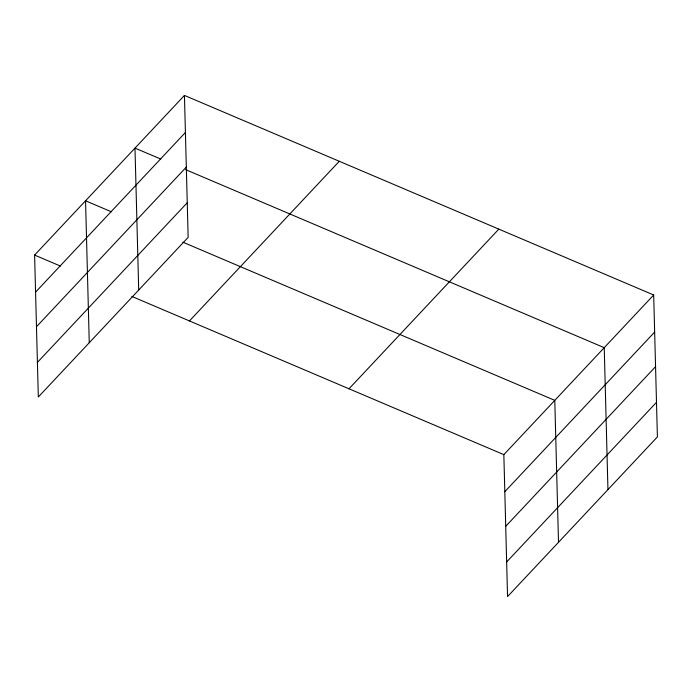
<?xml version="1.0" encoding="UTF-8"?>
<svg xmlns="http://www.w3.org/2000/svg" width="692" height="692" viewBox="0 0 692 692"><rect width="100%" height="100%" fill="white"/><g stroke="black" fill="none" stroke-linecap="round" stroke-linejoin="round"><path stroke-width="1.04" d="M184.444 95.418L188.155 237.356L38.319 397.009L34.6 255.08L184.444 95.418L653.681 294.991L657.4 436.92L507.556 596.582L503.845 454.644L653.681 294.991M35.569 292.136L185.413 132.483M36.477 326.745L186.321 167.092M37.411 362.4L187.255 202.747M189.452 320.932L339.288 161.279M348.993 388.792L498.837 229.13M504.814 491.709L654.658 332.048M505.722 526.318L655.558 366.656M506.648 561.973L656.492 402.312M160.804 159.082L134.992 148.105L138.711 290.043M185.62 169.635L604.237 347.678L607.948 489.607M111.351 211.769L85.549 200.792L89.259 342.73M182.826 242.165L554.785 400.365L558.505 542.294M34.6 255.08L60.412 266.057M131.878 296.453L503.845 454.644"/></g></svg>
